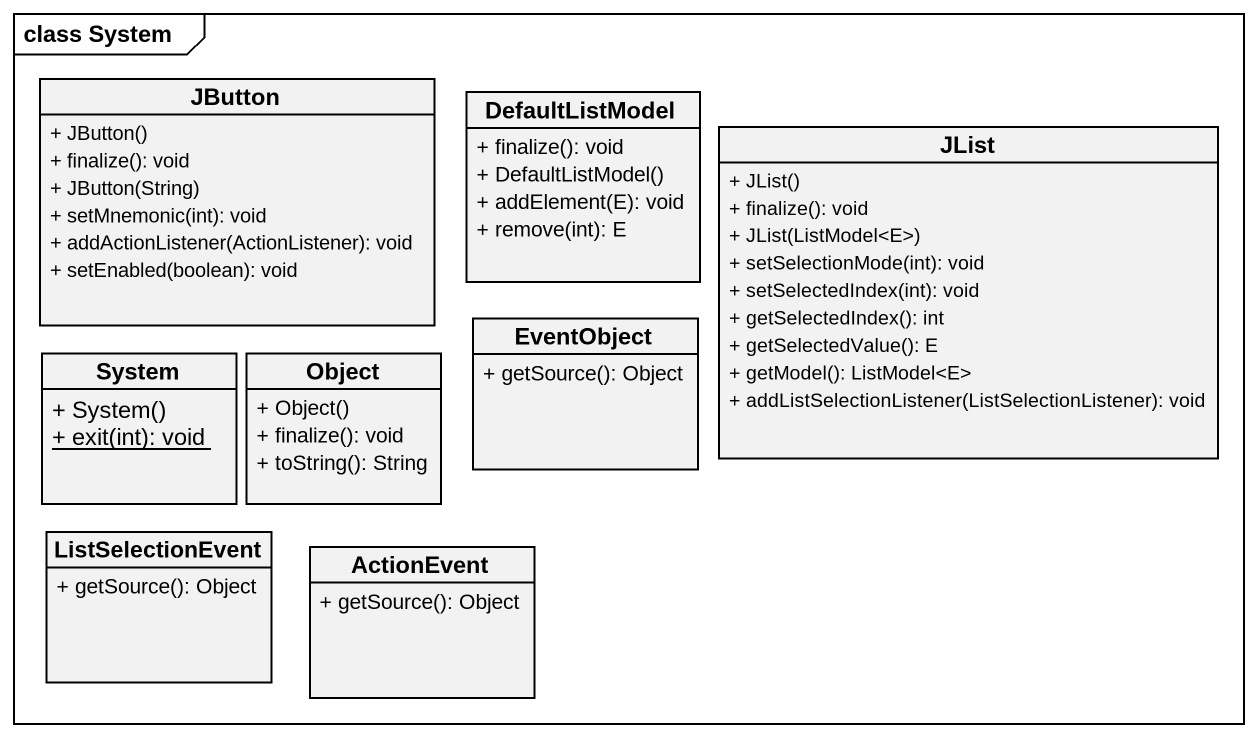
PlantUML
@startuml
mainframe class System
hide circle
hide empty members
skinparam classAttributeIconSize 0
class JButton {
  + JButton()
  + finalize(): void
  + JButton(String)
  + setMnemonic(int): void
  + addActionListener(ActionListener): void
  + setEnabled(boolean): void
}
class DefaultListModel {
  + finalize(): void
  + DefaultListModel()
  + addElement(E): void
  + remove(int): E
}
class JList {
  + JList()
  + finalize(): void
  + JList(ListModel<E>)
  + setSelectionMode(int): void
  + setSelectedIndex(int): void
  + getSelectedIndex(): int
  + getSelectedValue(): E
  + getModel(): ListModel<E>
  + addListSelectionListener(ListSelectionListener): void
}
class System {
  + System()
  {static} + exit(int): void
}
class "Object" as Object_ {
  + Object()
  + finalize(): void
  + toString(): String
}
class EventObject {
  + getSource(): Object
}
class ListSelectionEvent {
  + getSource(): Object
}
class ActionEvent {
  + getSource(): Object
}
@enduml
